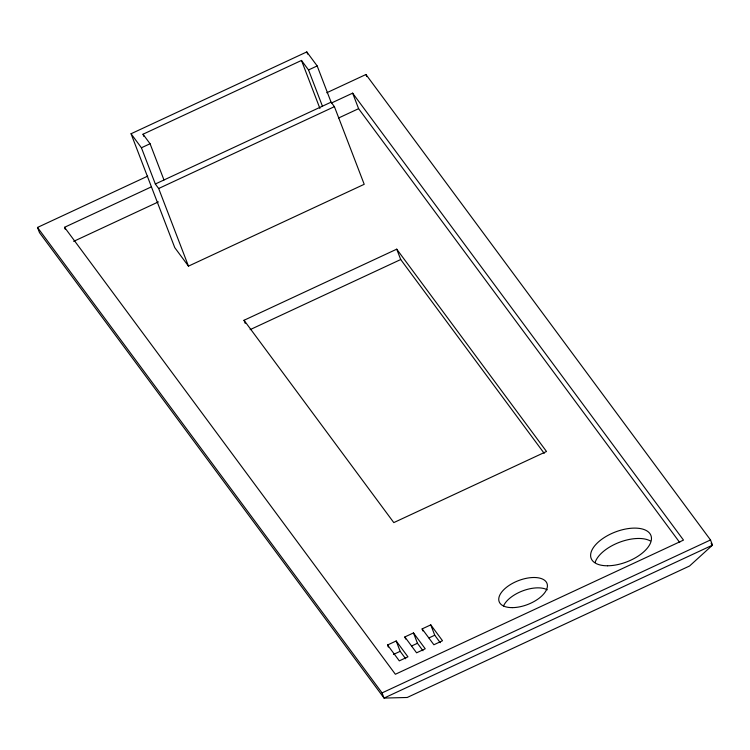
<?xml version="1.0" encoding="UTF-8"?>
<svg xmlns="http://www.w3.org/2000/svg" width="750" height="750" viewBox="0 0 750 750"><rect width="100%" height="100%" fill="white"/><g stroke="black" fill="none" stroke-linecap="round" stroke-linejoin="round"><path stroke-width="1.12" d="M131.044 133.753L306.797 51.919L317.175 65.934L331.078 102.169L334.406 106.659L364.209 184.303L188.466 266.137L174.759 247.622L131.044 133.753L141.422 147.769L155.334 184.003L158.663 188.503L188.466 266.137M143.859 136.406L143.016 134.222L301.481 60.441L308.531 69.956L322.434 106.191M141.422 147.769L150.066 143.747L163.978 179.981M308.531 69.956L317.175 65.934M326.756 92.756L365.953 74.503L710.513 539.963L712.5 545.138L689.569 565.997L407.213 697.481L384.047 698.081L39.487 232.622L37.5 227.447L147.694 176.137M155.334 184.003L331.078 102.169M65.316 229.378L64.519 227.306L151.378 186.862M331.453 103.012L352.641 93.15L683.494 540.103L395.372 674.259L64.519 227.306M158.663 188.503L334.406 106.659M73.659 241.359L158.4 201.9M338.475 118.05L358.603 108.675L679.706 542.456M244.031 320.278L396.741 249.169L546.506 451.491L393.797 522.6L244.031 320.278L245.231 323.381M250.125 329.644L400.716 259.528L544.209 453.375M387.553 645L396.197 640.969L407.944 656.841L399.3 660.862L387.553 645L388.341 647.072M404.841 636.947L413.484 632.925L425.231 648.787L416.588 652.819L404.841 636.947L405.628 639.019M422.128 628.894L430.772 624.872L442.509 640.744L433.875 644.766L422.128 628.894L422.916 630.966M393.441 654.459L400.172 651.328L405.694 658.791M411.694 645.956L417.45 643.275L422.981 650.747M428.981 637.913L434.738 635.222L440.269 642.694M37.5 227.447L382.059 692.906L710.513 539.963M711.112 543.263L712.5 545.138L384.047 698.081L382.059 692.906M143.016 134.222L150.066 143.747M365.953 74.503L366.75 76.575M352.641 93.15L358.603 108.675M396.741 249.169L400.716 259.528M306.797 51.919L307.631 54.084M301.481 60.441L319.913 108.441M430.772 624.872L434.738 635.222M413.484 632.925L417.45 643.275M396.197 640.969L400.172 651.328M503.531 605.962A25.613 12.806 -21 0 1 523.078 590.728A25.613 12.806 -21 0 1 547.284 589.809M595.163 562.303A32.006 16.003 -21 0 1 619.069 542.438A32.006 16.003 -21 0 1 650.306 540.919M512.316 607.631A25.613 12.806 -21 0 0 547.369 584.934A25.613 12.806 -21 0 0 509.55 585.122A25.613 12.806 -21 0 0 512.316 607.631M607.584 565.781A32.006 16.003 -21 0 0 651.403 537.413A32.006 16.003 -21 0 0 604.125 537.647A32.006 16.003 -21 0 0 607.584 565.781"/></g></svg>
